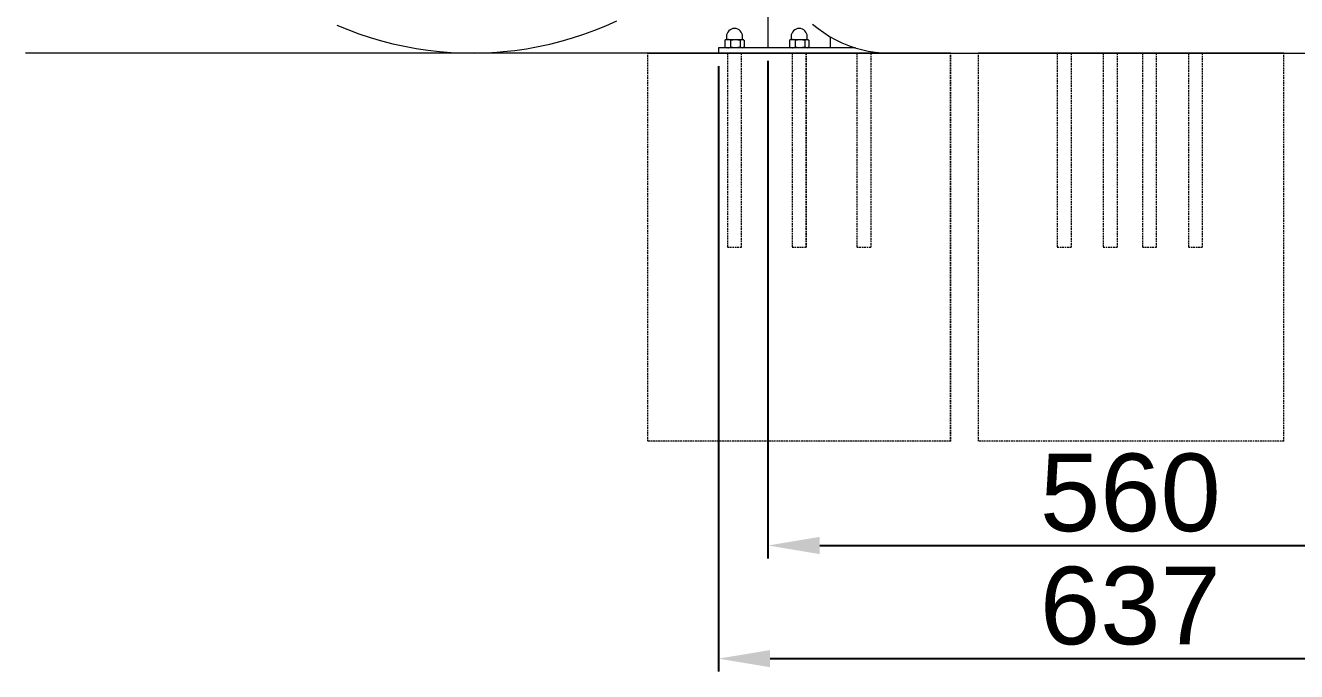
# Model space of a CAD drawing. Header units: millimetres. Extents: x -312 to 6814, y -241 to 4404.
# Drawn here: x 4805 to 5787, y 2904 to 3403 of the extents above; entities that cross this region are included whole.
import ezdxf

# ---------------------------------------------------------------- set-up
doc = ezdxf.new("R2010")
doc.units = ezdxf.units.MM
doc.linetypes.add('HIDDEN', pattern=[1.905, 1.27, -0.635])
for name, color, linetype, lineweight in [('ZANO_R', 7, 'Continuous', 0), ('ZANO_R_przerywana', 7, 'HIDDEN', 0), ('ZANO_W', 1, 'Continuous', 0)]:
    doc.layers.add(name, color=color, linetype=linetype, lineweight=lineweight)
doc.styles.add('Arial', font='arial.ttf')
doc.styles.get("Standard").update_dxf_attribs({"font": 'ARIALUNI.TTF'})
doc.dimstyles.new('pl i ang', dxfattribs={"dimtxt": 50, "dimasz": 50, "dimexe": 1.25, "dimexo": 0.625, "dimgap": 10, "dimtad": 1, "dimtoh": 1, "dimtxsty": 'Standard', "dimcen": 2.5, "dimclrd": 1, "dimclre": 1, "dimclrt": 1, "dimadec": 0, "dimazin": 0, "dimtfac": 1, "dimtmove": 0, "dimatfit": 3, "dimfxl": 1, "dimarcsym": 1})

# ---------------------------------------------------------------- blocks, each defined once
blk = doc.blocks.new('*D476')
at = {"layer": 'ZANO_W', "color": 1, "lineweight": -2}
for p, q in [((5378.74, 3375.53), (5378.74, 2990.96)), ((5938.8, 3375.53), (5938.8, 2990.96)), ((5418.74, 3000.96), (5898.8, 3000.96))]:
    blk.add_line(p, q, dxfattribs=at)
at = {"layer": 'ZANO_W', "color": 1}
for points in [[(5418.74, 3007.63), (5418.74, 2994.29), (5378.74, 3000.96)], [(5898.8, 2994.29), (5898.8, 3007.63), (5938.8, 3000.96)]]:
    blk.add_solid(points, dxfattribs=at)
at = {"layer": 'ZANO_W', "color": 1, "insert": (5658.77, 3041.59), "char_height": 60, "attachment_point": 5, "style": 'Arial'}
blk.add_mtext('560', dxfattribs=at)
blk = doc.blocks.new('*D477')
at = {"layer": 'ZANO_W', "color": 1, "lineweight": -2}
for p, q in [((5340.39, 3371.53), (5340.39, 2903.51)), ((5977.15, 3371.53), (5977.15, 2903.51)), ((5380.39, 2913.51), (5937.15, 2913.51))]:
    blk.add_line(p, q, dxfattribs=at)
at = {"layer": 'ZANO_W', "color": 1}
for points in [[(5380.39, 2920.17), (5380.39, 2906.84), (5340.39, 2913.51)], [(5937.15, 2906.84), (5937.15, 2920.17), (5977.15, 2913.51)]]:
    blk.add_solid(points, dxfattribs=at)
at = {"layer": 'ZANO_W', "color": 1, "insert": (5658.77, 2954.16), "char_height": 60, "attachment_point": 5, "style": 'Arial'}
blk.add_mtext('637', dxfattribs=at)

msp = doc.modelspace()

# ---------------------------------------------------------------- linework, layer by layer
at = {"layer": 'ZANO_R'}
for p, q in [((5378.74, 3480.68), (5378.74, 3385.53)), ((5345.74, 3391.57), (5345.42, 3391.45)), ((5345.42, 3391.45), (5345.42, 3386.11)), ((5346.39, 3392.03), (5345.71, 3391.63)), ((5346.39, 3392.03), (5347.59, 3392.03)), ((5346.64, 3394.28), (5346.64, 3392.15)), ((5347.59, 3392.03), (5353.5, 3392.03)), ((5349.76, 3391.45), (5353.5, 3392.03)), ((5349.76, 3391.45), (5349.76, 3386.11)), ((5353.5, 3392.03), (5358.8, 3392.03)), ((5357.24, 3391.45), (5358.8, 3392.03)), ((5357.24, 3391.45), (5357.24, 3386.11)), ((5359.39, 3392.03), (5358.8, 3392.03)), ((5359.14, 3392.15), (5359.14, 3394.28)), ((5360.08, 3391.63), (5359.39, 3392.03)), ((5360.37, 3391.45), (5360.37, 3386.11)), ((5395.73, 3391.57), (5395.41, 3391.45)), ((5395.41, 3391.45), (5395.41, 3386.11)), ((5396.38, 3392.03), (5395.69, 3391.63)), ((5396.38, 3392.03), (5397.58, 3392.03)), ((5396.63, 3394.28), (5396.63, 3392.15)), ((5397.58, 3392.03), (5403.49, 3392.03)), ((5399.75, 3391.45), (5403.49, 3392.03)), ((5399.75, 3391.45), (5399.75, 3386.11)), ((5403.49, 3392.03), (5408.79, 3392.03)), ((5407.22, 3391.45), (5408.79, 3392.03)), ((5407.22, 3391.45), (5407.22, 3386.11)), ((5409.38, 3392.03), (5408.79, 3392.03)), ((5409.13, 3392.15), (5409.13, 3394.28)), ((5410.07, 3391.63), (5409.38, 3392.03)), ((5410.35, 3391.45), (5410.35, 3386.11)), ((5427.04, 3385.53), (5427.04, 3394.03)), ((5285.85, 3381.53), (4804.86, 3381.53)), ((5472.68, 3381.53), (5285.85, 3381.53)), ((5285.85, 3381.53), (5285.93, 3381.53)), ((5285.85, 3381.53), (6757.79, 3381.53)), ((5519.93, 3381.53), (5285.93, 3381.53)), ((5340.39, 3385.53), (5340.39, 3381.53)), ((5446.35, 3385.53), (5340.39, 3385.53)), ((5345.42, 3386.11), (5345.74, 3385.99)), ((5345.7, 3385.93), (5346.39, 3385.53)), ((5358.39, 3381.53), (5347.39, 3381.53)), ((5357.24, 3386.11), (5353.5, 3385.53)), ((5360.05, 3385.99), (5358.8, 3385.53)), ((5359.39, 3385.53), (5360.08, 3385.93)), ((5395.41, 3386.11), (5395.73, 3385.99)), ((5395.69, 3385.93), (5396.38, 3385.53)), ((5408.38, 3381.53), (5397.38, 3381.53)), ((5408.41, 3381.53), (5397.41, 3381.53)), ((5407.22, 3386.11), (5403.49, 3385.53)), ((5410.03, 3385.99), (5408.79, 3385.53)), ((5409.38, 3385.53), (5410.07, 3385.93)), ((5458.39, 3381.53), (5447.39, 3381.53)), ((5465.39, 3381.53), (5465.39, 3381.86)), ((5472.68, 3381.53), (5797.49, 3381.53)), ((5519.85, 3381.53), (5472.68, 3381.53)), ((5519.93, 3381.53), (5519.85, 3381.53)), ((5777.46, 3381.53), (5541.46, 3381.53)), ((5613.32, 3381.53), (5602.32, 3381.53)), ((5648.82, 3381.53), (5637.82, 3381.53)), ((5679.11, 3381.53), (5668.11, 3381.53)), ((5714.61, 3381.53), (5703.61, 3381.53))]:
    msp.add_line(p, q, dxfattribs=at)
at = {"layer": 'ZANO_R', "flags": 128}
for points in [[(5045.47, 3403.18), (5053.96, 3399.69), (5062.56, 3396.5), (5071.25, 3393.62), (5080.03, 3391.03), (5088.88, 3388.76), (5097.8, 3386.79), (5106.77, 3385.13), (5115.8, 3383.78), (5124.85, 3382.75), (5133.94, 3382.03), (5143.04, 3381.62), (5152.15, 3381.54), (5161.26, 3381.76), (5169.1, 3382.21)], [(5169.1, 3382.21), (5174.03, 3382.62), (5183.09, 3383.6), (5192.11, 3384.9), (5201.09, 3386.51), (5210.02, 3388.44), (5218.87, 3390.67), (5227.66, 3393.2), (5236.36, 3396.04), (5244.97, 3399.18), (5253.47, 3402.62), (5261.86, 3406.35)], [(5413.21, 3403.91), (5417.43, 3400.47), (5421.83, 3397.3), (5426.39, 3394.39), (5431.1, 3391.76), (5435.93, 3389.42), (5440.89, 3387.37), (5445.94, 3385.63), (5451.07, 3384.18), (5456.28, 3383.05), (5461.53, 3382.23), (5466.82, 3381.72), (5471.84, 3381.53), (5472.68, 3381.53)], [(5347.59, 3392.03), (5345.93, 3391.68), (5345.42, 3391.45)], [(5349.76, 3391.45), (5348.15, 3391.99), (5347.59, 3392.03)], [(5353.5, 3392.03), (5353.76, 3392.03), (5357.24, 3391.45)], [(5358.8, 3392.03), (5358.91, 3392.03), (5360.05, 3391.57)], [(5397.58, 3392.03), (5395.92, 3391.68), (5395.41, 3391.45)], [(5399.75, 3391.45), (5398.14, 3391.99), (5397.58, 3392.03)], [(5403.49, 3392.03), (5403.75, 3392.03), (5407.22, 3391.45)], [(5408.79, 3392.03), (5408.9, 3392.03), (5410.03, 3391.57)], [(5345.42, 3386.11), (5345.93, 3385.88), (5347.59, 3385.53)], [(5347.59, 3385.53), (5348.15, 3385.57), (5349.76, 3386.11)], [(5353.5, 3385.53), (5353.23, 3385.53), (5349.76, 3386.11)], [(5358.8, 3385.53), (5358.69, 3385.53), (5357.24, 3386.11)], [(5395.41, 3386.11), (5395.92, 3385.88), (5397.58, 3385.53)], [(5397.58, 3385.53), (5398.14, 3385.57), (5399.75, 3386.11)], [(5403.49, 3385.53), (5403.22, 3385.53), (5399.75, 3386.11)], [(5408.79, 3385.53), (5408.68, 3385.53), (5407.22, 3386.11)]]:
    msp.add_lwpolyline(points, dxfattribs=at)
at = {"layer": 'ZANO_R'}
for centre, radius, start, end in [((5352.89, 3394.28), 6.25, 0, 180), ((5402.88, 3394.28), 6.25, 0, 180), ((5346.52, 3392.15), 0.12, 270, 0), ((5359.26, 3392.15), 0.12, 180, 270), ((5396.51, 3392.15), 0.12, 270, 0), ((5409.25, 3392.15), 0.12, 180, 270)]:
    msp.add_arc(centre, radius, start, end, dxfattribs=at)
at = {"layer": 'ZANO_R_przerywana'}
for p, q in [((5285.85, 3081.53), (5285.85, 3381.53)), ((5285.93, 3081.53), (5285.93, 3381.53)), ((5347.39, 3381.53), (5347.39, 3231.53)), ((5358.39, 3231.53), (5358.39, 3381.53)), ((5397.38, 3381.53), (5397.38, 3231.53)), ((5397.41, 3381.53), (5397.41, 3231.53)), ((5408.38, 3231.53), (5408.38, 3381.53)), ((5408.41, 3231.53), (5408.41, 3381.53)), ((5447.39, 3381.53), (5447.39, 3231.53)), ((5458.39, 3231.53), (5458.39, 3381.53)), ((5519.85, 3081.53), (5519.85, 3381.53)), ((5519.93, 3081.53), (5519.93, 3381.53)), ((5541.46, 3081.53), (5541.46, 3381.53)), ((5541.46, 3081.53), (5541.46, 3381.53)), ((5602.32, 3381.53), (5602.32, 3231.53)), ((5613.32, 3231.53), (5613.32, 3381.53)), ((5637.82, 3381.53), (5637.82, 3231.53)), ((5648.82, 3231.53), (5648.82, 3381.53)), ((5668.11, 3381.53), (5668.11, 3231.53)), ((5679.11, 3231.53), (5679.11, 3381.53)), ((5703.61, 3381.53), (5703.61, 3231.53)), ((5714.61, 3231.53), (5714.61, 3381.53)), ((5777.46, 3081.53), (5777.46, 3381.53)), ((5777.46, 3081.53), (5777.46, 3381.53)), ((5347.39, 3231.53), (5358.39, 3231.53)), ((5397.38, 3231.53), (5408.38, 3231.53)), ((5397.41, 3231.53), (5408.41, 3231.53)), ((5447.39, 3231.53), (5458.39, 3231.53)), ((5602.32, 3231.53), (5613.32, 3231.53)), ((5637.82, 3231.53), (5648.82, 3231.53)), ((5668.11, 3231.53), (5679.11, 3231.53)), ((5703.61, 3231.53), (5714.61, 3231.53)), ((5519.85, 3081.53), (5285.85, 3081.53)), ((5285.85, 3081.53), (5285.93, 3081.53)), ((5519.93, 3081.53), (5285.93, 3081.53)), ((5519.93, 3081.53), (5519.85, 3081.53)), ((5777.46, 3081.53), (5541.46, 3081.53)), ((5777.46, 3081.53), (5541.46, 3081.53))]:
    msp.add_line(p, q, dxfattribs=at)

# ---------------------------------------------------------------- dimensions: what is measured, and where the dimension line sits
at = {"layer": 'ZANO_W'}
for base, p1, p2, picture, middle in [((5977.15, 2913.51), (5340.39, 3381.53), (5977.15, 3381.53), '*D477', (5658.77, 2954.16)), ((5938.8, 3000.96), (5378.74, 3385.53), (5938.8, 3385.53), '*D476', (5658.77, 3041.59))]:
    dim = msp.add_linear_dim(base=base, p1=p1, p2=p2, dimstyle='pl i ang', override={"dimtxt": 60, "dimasz": 40, "dimexe": 10, "dimexo": 10, "dimtoh": 0, "dimdec": 0, "dimtxsty": 'Arial', "dimtdec": 0, "dimtmove": 1}, dxfattribs=at)
    dim.commit()
    dim.dimension.update_dxf_attribs({"geometry": picture, "text_midpoint": middle})

doc.saveas('drawing.dxf')
